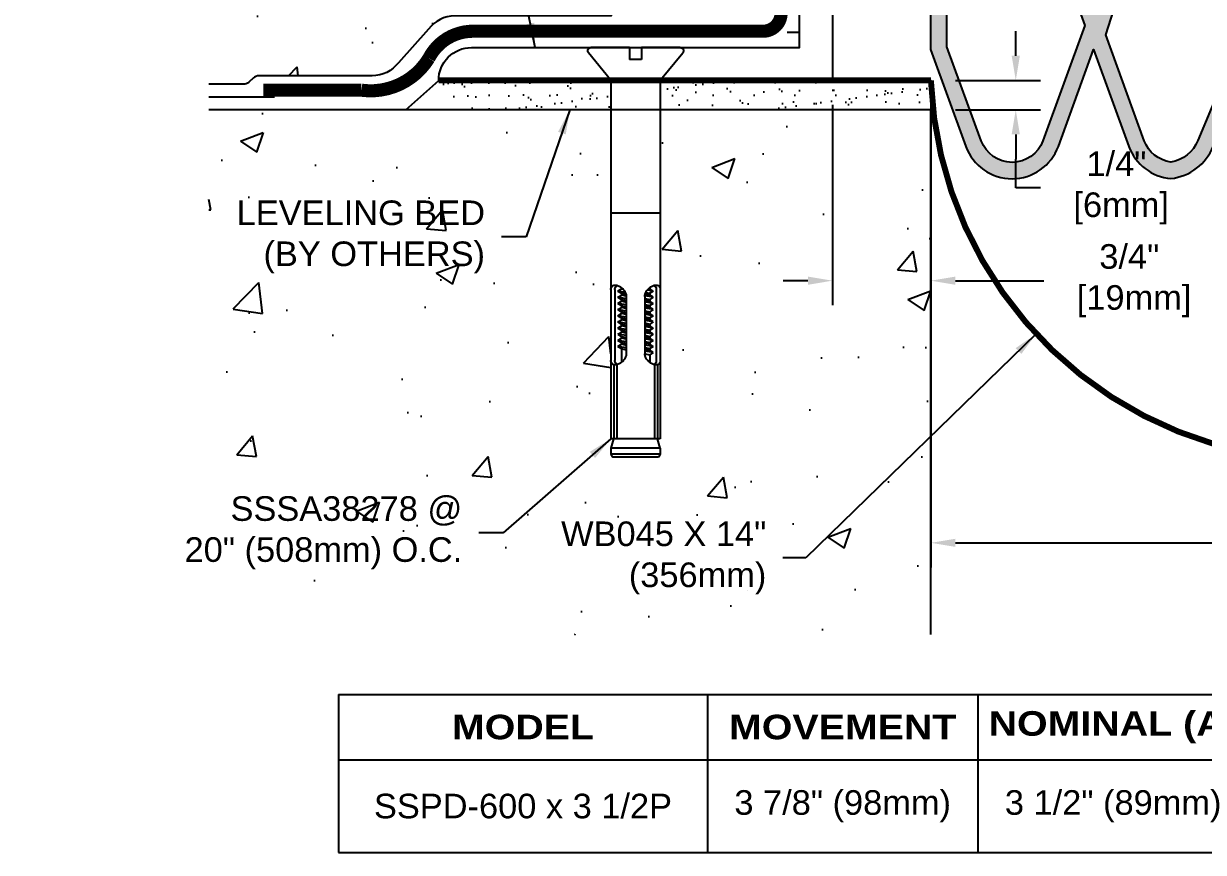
# Model space of a CAD drawing. Header units: inches. Extents: x 7.7 to 47.3, y -8.1 to 5.2.
# Drawn here: x 8.52 to 17.51, y -8.06 to -1.74 of the extents above; entities that cross this region are included whole.
import ezdxf

# ---------------------------------------------------------------- set-up
doc = ezdxf.new("R2010")
doc.units = ezdxf.units.IN
doc.header["$MEASUREMENT"] = 0
for name, color, linetype in [('Anchors', 4, 'Continuous'), ('Conditions', 1, 'Continuous'), ('Dimensions', 3, 'Continuous'), ('Fillers', 2, 'Continuous'), ('Metals', 7, 'Continuous'), ('Seal', 5, 'Continuous'), ('TABLE', 1, 'Continuous'), ('Text', 2, 'Continuous')]:
    doc.layers.add(name, color=color, linetype=linetype)
doc.styles.add('ARIAL', font='arial.ttf')
doc.styles.add('Arial Bold', font='')
doc.styles.get('Arial Bold').set_extended_font_data('Arial Black')
doc.dimstyles.new('Arial', dxfattribs={"dimscale": 1.5, "dimtxt": 0.125, "dimasz": 0.125, "dimexe": 0.125, "dimexo": 0.125, "dimgap": 0.125, "dimtad": 0, "dimtih": 1, "dimtoh": 1, "dimdec": 4, "dimzin": 0, "dimdsep": 46, "dimlunit": 4, "dimtxsty": 'ARIAL', "dimcen": 0.125, "dimadec": 0, "dimazin": 0, "dimtfac": 1, "dimtdec": 4, "dimtofl": 0, "dimtmove": 0, "dimatfit": 3, "dimfxl": 0, "dimfrac": 2, "dimtolj": 1, "dimtzin": 0, "dimarcsym": 0})
pattern_1 = [(37.5, (5.1098, -6.44288), (-0.0062993, 0.1926824), [0, -0.152, 0, -0.17, 0, -0.1625]), (7.5, (5.1098, -6.44288), (0.1769777, 0.2822146), [0, -0.082, 0, -0.137, 0, -0.0525]), (327.5, (4.9868, -6.44288), (0.3114142, 0.000566), [0, -0.05, 0, -0.18, 0, -0.235]), (317.5, (4.9868, -6.44288), (0.3006127, 0.0877676), [0, -0.025, 0, -0.118, 0, -0.135])]

# ---------------------------------------------------------------- blocks, each defined once
blk = doc.blocks.new('SSSA38278')
for p, q in [((-0.3411, 0), (-0.045, 0)), ((-0.045, 0), (-0.045, -0.09)), ((0.045, 0), (0.3411, 0)), ((0.045, 0), (0.045, -0.09)), ((-0.1909, -0.2462), (-0.3597, -0.039)), ((0.1909, -0.2462), (0.3597, -0.039)), ((-0.045, -0.09), (0.045, -0.09)), ((-0.1875, -0.2556), (-0.1875, -2.982)), ((0.1875, -0.2556), (0.1875, -2.982)), ((-0.1875, -1.2621), (0.1875, -1.2621)), ((-0.1575, -1.8434), (-0.1575, -2.3869)), ((-0.135, -1.857), (-0.108, -1.8405)), ((-0.135, -1.857), (-0.0889, -1.849)), ((-0.135, -1.857), (-0.108, -1.8735)), ((-0.135, -1.9038), (-0.108, -1.8873)), ((-0.108, -1.8297), (-0.108, -1.8405)), ((-0.108, -1.8405), (-0.0983, -1.8383)), ((-0.0776, -1.8668), (-0.108, -1.8735)), ((-0.108, -1.8735), (-0.108, -1.8873)), ((-0.108, -1.8873), (-0.0727, -1.8797)), ((0.0705, -1.8955), (0.108, -1.8873)), ((0.108, -1.8735), (0.0723, -1.8812)), ((0.0775, -1.8669), (0.135, -1.857)), ((0.0933, -1.8436), (0.108, -1.8405)), ((0.108, -1.8297), (0.108, -1.8405)), ((0.135, -1.857), (0.108, -1.8405)), ((0.135, -1.857), (0.108, -1.8735)), ((0.108, -1.8735), (0.108, -1.8873)), ((0.135, -1.9038), (0.108, -1.8873)), ((0.1575, -1.8434), (0.1575, -2.3869)), ((-0.135, -1.9038), (-0.0705, -1.8926)), ((-0.135, -1.9038), (-0.108, -1.9203)), ((-0.135, -1.9507), (-0.108, -1.9342)), ((-0.135, -1.9507), (-0.0705, -1.9395)), ((-0.135, -1.9507), (-0.108, -1.9672)), ((-0.0705, -1.9122), (-0.108, -1.9203)), ((-0.108, -1.9203), (-0.108, -1.9342)), ((-0.108, -1.9342), (-0.0705, -1.9261)), ((-0.0705, -1.9591), (-0.108, -1.9672)), ((-0.108, -1.9672), (-0.108, -1.9811)), ((-0.108, -1.9811), (-0.0705, -1.9729)), ((-0.0705, -1.8964), (-0.0705, -2.3339)), ((0.0705, -1.8964), (0.0705, -2.3339)), ((0.0705, -1.915), (0.135, -1.9038)), ((0.0705, -1.915), (0.135, -1.9038)), ((0.108, -1.9203), (0.0705, -1.9285)), ((0.0705, -1.9423), (0.108, -1.9342)), ((0.0705, -1.9619), (0.135, -1.9507)), ((0.108, -1.9672), (0.0705, -1.9753)), ((0.135, -1.9038), (0.108, -1.9203)), ((0.108, -1.9203), (0.108, -1.9342)), ((0.135, -1.9507), (0.108, -1.9342)), ((0.135, -1.9507), (0.108, -1.9672)), ((0.108, -1.9672), (0.108, -1.9811)), ((-0.135, -1.9976), (-0.108, -1.9811)), ((-0.135, -1.9976), (-0.0705, -1.9864)), ((-0.135, -1.9976), (-0.108, -2.0141)), ((-0.135, -2.0445), (-0.108, -2.028)), ((-0.135, -2.0445), (-0.0705, -2.0333)), ((-0.135, -2.0445), (-0.108, -2.061)), ((-0.0705, -2.0059), (-0.108, -2.0141)), ((-0.108, -2.0141), (-0.108, -2.028)), ((-0.108, -2.028), (-0.0705, -2.0198)), ((-0.0705, -2.0528), (-0.108, -2.061)), ((-0.108, -2.061), (-0.108, -2.0748)), ((-0.108, -2.0748), (-0.0705, -2.0667)), ((0.0705, -1.9892), (0.108, -1.9811)), ((0.0705, -2.0088), (0.135, -1.9976)), ((0.108, -2.0141), (0.0705, -2.0222)), ((0.0705, -2.0361), (0.108, -2.028)), ((0.0705, -2.0557), (0.135, -2.0445)), ((0.108, -2.061), (0.0705, -2.0691)), ((0.135, -1.9976), (0.108, -1.9811)), ((0.135, -1.9976), (0.108, -2.0141)), ((0.108, -2.0141), (0.108, -2.028)), ((0.135, -2.0445), (0.108, -2.028)), ((0.135, -2.0445), (0.108, -2.061)), ((0.108, -2.061), (0.108, -2.0748)), ((-0.135, -2.0913), (-0.108, -2.0748)), ((-0.135, -2.0913), (-0.0705, -2.0801)), ((-0.135, -2.0913), (-0.108, -2.1078)), ((-0.135, -2.1382), (-0.108, -2.1217)), ((-0.135, -2.1382), (-0.0705, -2.127)), ((-0.135, -2.1382), (-0.108, -2.1547)), ((-0.0705, -2.0997), (-0.108, -2.1078)), ((-0.108, -2.1078), (-0.108, -2.1217)), ((-0.108, -2.1217), (-0.0705, -2.1136)), ((-0.0705, -2.1466), (-0.108, -2.1547)), ((-0.108, -2.1547), (-0.108, -2.1686)), ((0.0705, -2.083), (0.108, -2.0748)), ((0.0705, -2.1025), (0.135, -2.0913)), ((0.108, -2.1078), (0.0705, -2.116)), ((0.0705, -2.1298), (0.108, -2.1217)), ((0.0705, -2.1494), (0.135, -2.1382)), ((0.108, -2.1547), (0.0705, -2.1628)), ((0.135, -2.0913), (0.108, -2.0748)), ((0.135, -2.0913), (0.108, -2.1078)), ((0.108, -2.1078), (0.108, -2.1217)), ((0.135, -2.1382), (0.108, -2.1217)), ((0.135, -2.1382), (0.108, -2.1547)), ((0.108, -2.1547), (0.108, -2.1686)), ((-0.135, -2.1851), (-0.108, -2.1686)), ((-0.135, -2.1851), (-0.0705, -2.1739)), ((-0.135, -2.1851), (-0.108, -2.2016)), ((-0.135, -2.232), (-0.108, -2.2155)), ((-0.135, -2.232), (-0.0705, -2.2208)), ((-0.135, -2.232), (-0.108, -2.2485)), ((-0.108, -2.1686), (-0.0705, -2.1604)), ((-0.0705, -2.1934), (-0.108, -2.2016)), ((-0.108, -2.2016), (-0.108, -2.2155)), ((-0.108, -2.2155), (-0.0705, -2.2073)), ((-0.0705, -2.2403), (-0.108, -2.2485)), ((0.0705, -2.1767), (0.108, -2.1686)), ((0.0705, -2.1963), (0.135, -2.1851)), ((0.108, -2.2016), (0.0705, -2.2097)), ((0.0705, -2.2236), (0.108, -2.2155)), ((0.0705, -2.2432), (0.135, -2.232)), ((0.135, -2.1851), (0.108, -2.1686)), ((0.135, -2.1851), (0.108, -2.2016)), ((0.108, -2.2016), (0.108, -2.2155)), ((0.135, -2.232), (0.108, -2.2155)), ((0.135, -2.232), (0.108, -2.2485)), ((-0.135, -2.2788), (-0.108, -2.2623)), ((-0.135, -2.2788), (-0.0705, -2.2676)), ((-0.135, -2.2788), (-0.108, -2.2953)), ((-0.135, -2.3257), (-0.108, -2.3092)), ((-0.135, -2.3257), (-0.0705, -2.3145)), ((-0.135, -2.3257), (-0.108, -2.3422)), ((-0.108, -2.2485), (-0.108, -2.2623)), ((-0.108, -2.2623), (-0.0705, -2.2542)), ((-0.0705, -2.2872), (-0.108, -2.2953)), ((-0.108, -2.2953), (-0.108, -2.3092)), ((-0.108, -2.3092), (-0.0705, -2.3011)), ((-0.0705, -2.3341), (-0.108, -2.3422)), ((0.108, -2.2485), (0.0705, -2.2566)), ((0.0705, -2.2705), (0.108, -2.2623)), ((0.0705, -2.29), (0.135, -2.2788)), ((0.108, -2.2953), (0.0705, -2.3035)), ((0.108, -2.2485), (0.108, -2.2623)), ((0.135, -2.2788), (0.108, -2.2623)), ((0.135, -2.2788), (0.108, -2.2953)), ((0.108, -2.2953), (0.108, -2.4007)), ((-0.166, -2.4197), (-0.166, -2.982)), ((-0.1435, -2.4197), (-0.1435, -2.982)), ((-0.108, -2.3422), (-0.108, -2.4007)), ((0.1435, -2.4197), (0.1435, -2.982)), ((0.166, -2.4197), (0.166, -2.982)), ((-0.1875, -3.0529), (-0.1682, -2.982)), ((-0.1875, -2.982), (0.1875, -2.982)), ((-0.1875, -3.0529), (0.1875, -3.0529)), ((-0.1875, -3.0529), (-0.1875, -3.0994)), ((0.1682, -2.982), (0.1875, -3.0529)), ((0.1875, -3.0529), (0.1875, -3.0994)), ((-0.1875, -3.0994), (0.1875, -3.0994)), ((-0.1875, -3.0994), (-0.1741, -3.1226)), ((-0.1741, -3.1226), (0.1741, -3.1226)), ((0.1875, -3.0994), (0.1741, -3.1226))]:
    blk.add_line(p, q)
for centre, radius, start, end in [((-0.3411, -0.0239), 0.0239, 90, 219.03203), ((0.3411, -0.0239), 0.0239, 320.96797, 90), ((-0.2025, -0.2556), 0.015, 0, 39.16663), ((0.2025, -0.2556), 0.015, 140.83337, 180), ((-0.1351, -1.8434), 0.0524, 168.9394, 180), ((-0.1595, -1.8387), 0.0276, 135, 168.9394), ((-0.1595, -1.8387), 0.0276, 101.0606, 135), ((-0.1547, -1.863), 0.0524, 76.6123, 101.0606), ((-0.1051, -1.8434), 0.0524, 168.9394, 180), ((-0.1295, -1.8387), 0.0276, 135, 168.9394), ((-0.1295, -1.8387), 0.0276, 110.90855, 135), ((-0.1607, -1.8883), 0.0783, 59.30278, 76.6123), ((-0.1791, -1.9193), 0.1144, 45, 59.30278), ((-0.1791, -1.9193), 0.1144, 30.69722, 45), ((-0.1481, -1.9009), 0.0783, 13.3877, 30.69722), ((-0.1229, -1.8949), 0.0524, 358.29929, 13.3877), ((0.1229, -1.8949), 0.0524, 166.6123, 181.70071), ((0.1481, -1.9009), 0.0783, 149.30278, 166.6123), ((0.1791, -1.9193), 0.1144, 135, 149.30278), ((0.1791, -1.9193), 0.1144, 120.69722, 135), ((0.1607, -1.8883), 0.0783, 103.3877, 120.69722), ((0.1295, -1.8387), 0.0276, 45, 69.09145), ((0.1547, -1.863), 0.0524, 78.9394, 103.3877), ((0.1295, -1.8387), 0.0276, 11.0606, 45), ((0.1051, -1.8434), 0.0524, 360, 11.0606), ((0.1595, -1.8387), 0.0276, 45, 78.9394), ((0.1595, -1.8387), 0.0276, 11.0606, 45), ((0.1351, -1.8434), 0.0524, 0, 11.0606), ((-0.1229, -2.3355), 0.0524, 346.6123, 1.70071), ((0.1229, -2.3355), 0.0524, 178.29929, 193.3877), ((-0.1351, -2.3869), 0.0524, 180, 191.0606), ((-0.1595, -2.3917), 0.0276, 191.0606, 225), ((-0.1595, -2.3917), 0.0276, 225, 258.9394), ((-0.1547, -2.3673), 0.0524, 258.9394, 283.3877), ((-0.1051, -2.3869), 0.0524, 180, 191.0606), ((-0.1295, -2.3917), 0.0276, 191.0606, 225), ((-0.1295, -2.3917), 0.0276, 225, 249.09145), ((-0.1607, -2.3421), 0.0783, 283.3877, 300.69722), ((-0.1791, -2.3111), 0.1144, 300.69722, 315), ((-0.1791, -2.3111), 0.1144, 315, 329.30278), ((-0.1481, -2.3295), 0.0783, 329.30278, 346.6123), ((0.1481, -2.3295), 0.0783, 193.3877, 210.69722), ((0.1791, -2.3111), 0.1144, 210.69722, 225), ((0.1791, -2.3111), 0.1144, 225, 239.30278), ((0.1607, -2.3421), 0.0783, 239.30278, 256.6123), ((0.1295, -2.3917), 0.0276, 290.90855, 315), ((0.1547, -2.3673), 0.0524, 256.6123, 281.0606), ((0.1295, -2.3917), 0.0276, 315, 348.9394), ((0.1051, -2.3869), 0.0524, 348.9394, 0), ((0.1595, -2.3917), 0.0276, 281.0606, 315), ((0.1595, -2.3917), 0.0276, 315, 348.9394), ((0.1351, -2.3869), 0.0524, 348.9394, 360)]:
    blk.add_arc(centre, radius, start, end)
blk = doc.blocks.new('*D20')
at = {"layer": 'Defpoints', "color": 0}
for p in [(15.4315, -3.0249), (21.4628, -3.0249), (21.4628, -5.7028)]:
    blk.add_point(p, dxfattribs=at)
at = {"layer": 'Dimensions', "color": 0, "lineweight": -2}
for p, q in [((15.4315, -3.2124), (15.4315, -5.8903)), ((21.4628, -3.2124), (21.4628, -5.8903)), ((15.619, -5.7028), (17.7827, -5.7028)), ((21.2753, -5.7028), (19.1116, -5.7028))]:
    blk.add_line(p, q, dxfattribs=at)
at = {"layer": 'Dimensions', "color": 0}
for points in [[(15.619, -5.6716), (15.619, -5.7341), (15.4315, -5.7028)], [(21.2753, -5.6716), (21.2753, -5.7341), (21.4628, -5.7028)]]:
    blk.add_solid(points, dxfattribs=at)
at = {"layer": 'Dimensions', "color": 0, "insert": (18.4471, -5.7028), "char_height": 0.1875, "attachment_point": 5, "style": 'ARIAL'}
blk.add_mtext('\\A1;DIM. "A"', dxfattribs=at)
blk = doc.blocks.new('*D24')
at = {"layer": 'Defpoints', "color": 0}
for p in [(15.4315, -2.1772), (16.0782, -2.1772), (15.4315, -2.4022)]:
    blk.add_point(p, dxfattribs=at)
at = {"layer": 'Dimensions', "color": 0, "lineweight": -2}
for p, q in [((16.0782, -1.9897), (16.0782, -1.8022)), ((15.619, -2.1772), (16.2657, -2.1772)), ((15.619, -2.4022), (16.2657, -2.4022)), ((16.0782, -2.5897), (16.0782, -2.7772)), ((16.0782, -2.9974), (16.0782, -2.7772)), ((16.2657, -2.9974), (16.0782, -2.9974))]:
    blk.add_line(p, q, dxfattribs=at)
at = {"layer": 'Dimensions', "color": 0}
for points in [[(16.0469, -1.9897), (16.1094, -1.9897), (16.0782, -2.1772)], [(16.0469, -2.5897), (16.1094, -2.5897), (16.0782, -2.4022)]]:
    blk.add_solid(points, dxfattribs=at)
at = {"layer": 'Dimensions', "color": 0, "insert": (16.8449, -2.9974), "char_height": 0.1875, "attachment_point": 5, "style": 'ARIAL'}
blk.add_mtext('\\A1;1/4"\\P [6mm]', dxfattribs=at)
blk = doc.blocks.new('*D21')
at = {"layer": 'Defpoints', "color": 0}
for p in [(14.6815, -2.1772), (15.4315, -2.1772), (14.6815, -3.7043)]:
    blk.add_point(p, dxfattribs=at)
at = {"layer": 'Dimensions', "color": 0, "lineweight": -2}
for p, q in [((14.6815, -2.3647), (14.6815, -3.8918)), ((15.4315, -2.3647), (15.4315, -3.8918)), ((14.494, -3.7043), (14.3065, -3.7043)), ((15.619, -3.7043), (16.2913, -3.7043))]:
    blk.add_line(p, q, dxfattribs=at)
at = {"layer": 'Dimensions', "color": 0}
for points in [[(14.494, -3.6731), (14.494, -3.7356), (14.6815, -3.7043)], [(15.619, -3.6731), (15.619, -3.7356), (15.4315, -3.7043)]]:
    blk.add_solid(points, dxfattribs=at)
at = {"layer": 'Dimensions', "color": 0, "insert": (16.9433, -3.7043), "char_height": 0.1875, "attachment_point": 5, "style": 'ARIAL'}
blk.add_mtext('\\A1;3/4"\\P [19mm]', dxfattribs=at)
blk = doc.blocks.new('CSA3X2X14')
at = {"layer": 'Metals'}
blk.add_lwpolyline([(0.25, 1.75, 0.414214), (0, 2), (0, 0), (3, 0, 0.414214), (2.75, 0.25), (0.25, 0.25)], format="xyb", close=True, dxfattribs=at)
blk = doc.blocks.new('*T22')
at = {"layer": 'TABLE', "color": 0, "linetype": 'ByBlock', "lineweight": -2}
for p, q in [((0, 0), (13.1145, 0)), ((0, 0), (0, -1.2048)), ((2.8108, 0), (2.8108, -1.2048)), ((4.8715, 0), (4.8715, -1.2048)), ((6.9323, 0), (6.9323, -1.2048)), ((8.993, 0), (8.993, -1.2048)), ((11.0538, 0), (11.0538, -1.2048)), ((13.1145, 0), (13.1145, -1.2048)), ((0, -0.5), (13.1145, -0.5)), ((0, -1.2048), (13.1145, -1.2048))]:
    blk.add_line(p, q, dxfattribs=at)
at = {"layer": 'TABLE', "color": 2, "char_height": 0.1875, "attachment_point": 5}
for s, insert, width, style in [('{\\fArial Black|b0|i0|c0|p34;MODEL}', (1.4054, -0.25), 2.690758, 'Arial Bold'), ('{\\fArial Black|b0|i0|c0|p34;MOVEMENT}', (3.8411, -0.25), 1.940758, 'Arial Bold'), ('{\\fArial Black|b0|i0|c0|p34;NOMINAL (A)}', (5.9019, -0.25), 1.940758, 'Arial Bold'), ('{\\fArial Black|b0|i0|c0|p34;MIN (A)}', (7.9627, -0.25), 1.940758, 'Arial Bold'), ('{\\fArial Black|b0|i0|c0|p34;MAX (A)}', (10.0234, -0.25), 1.940758, 'Arial Bold'), (' (B)', (12.0842, -0.25), 1.940758, 'Arial Bold'), ('SSPD-600 x 3 1/2P', (1.4054, -0.8524), 2.690758, 'ARIAL'), ('3 7/8" (98mm)', (3.8411, -0.8524), 1.940758, 'ARIAL'), ('3 1/2" (89mm)', (5.9019, -0.8524), 1.940758, 'ARIAL'), ('2 1/8" (54mm)', (7.9627, -0.8524), 1.940758, 'ARIAL'), ('6" (152mm)', (10.0234, -0.8524), 1.940758, 'ARIAL'), ('10 3/4" (273mm)', (12.0842, -0.8524), 1.940758, 'ARIAL')]:
    blk.add_mtext(s, dxfattribs=dict(at, insert=insert, width=width, style=style))
blk = doc.blocks.new('SSPD600')
h = blk.add_hatch(color=256)
h.paths.add_polyline_path([(3.3139, 0.03), (3.0817, -0.6936), (2.8496, 0.03), (2.1344, 0.03), (1.871, -0.6936), (1.5276, 0.25), (1.25, 0.25), (1.25, 0.125), (0, 0.125), (0, 0), (0.571, 0, -0.414214), (0.634, -0.063), (0.634, -0.697), (0.697, -0.76), (0.742, -0.76), (0.9244, -0.5776), (0.8679, -0.521), (0.7496, -0.6393, -0.668179), (0.724, -0.6286), (0.724, -0.45, -0.414214), (0.764, -0.41, 0.414214), (0.804, -0.37), (0.804, -0.063, -0.414214), (0.867, 0), (1.187, 0, -0.414214), (1.25, -0.063), (1.25, -2.7652), (1.5186, -3.5033, 0.315299), (1.871, -3.75, 0.315299), (2.2234, -3.5033), (2.492, -2.7652), (2.7606, -3.5033, 0.292514), (3.0817, -3.7487, 0.274694), (3.4029, -3.5033), (3.6715, -2.8975), (3.9401, -3.5033, 0.292514), (4.2612, -3.7487, 0.298466), (4.5824, -3.5033), (4.851, -2.8975), (5.1196, -3.5033, 0.292514), (5.4407, -3.7487, 0.264013), (5.7619, -3.5033), (6.0305, -2.7652), (6.2991, -3.5033, 0.315299), (6.6515, -3.75, 0.315299), (7.0039, -3.5033), (7.2725, -2.7652), (7.2725, -0.063, -0.414214), (7.3355, 0), (7.6555, 0, -0.414214), (7.7185, -0.063), (7.7185, -0.37, 0.414214), (7.7585, -0.41, -0.414214), (7.7985, -0.45), (7.7985, -0.6286, -0.668179), (7.7729, -0.6393), (7.6546, -0.521), (7.5981, -0.5776), (7.7805, -0.76), (7.8255, -0.76), (7.8885, -0.697), (7.8885, -0.063, -0.414214), (7.9515, 0), (8.5225, 0), (8.5225, 0.125), (7.2725, 0.125), (7.2725, 0.25), (6.9949, 0.25), (6.6515, -0.6936), (6.3881, 0.03), (5.6729, 0.03), (5.4407, -0.6936), (5.2086, 0.03), (4.4934, 0.03), (4.2612, -0.6936), (4.0291, 0.03)])
h.paths.add_polyline_path([(3.938, -0.095), (4.1956, -0.8982), (3.6715, -2.5321), (3.1474, -0.8982), (3.405, -0.095)], flags=16)
h.paths.add_polyline_path([(3.0161, -0.8982), (2.5146, -2.4617), (1.9375, -0.8763), (2.2219, -0.095), (2.7585, -0.095)], flags=16)
h.paths.add_polyline_path([(4.5845, -0.095), (5.1175, -0.095), (5.3751, -0.8982), (4.851, -2.5321), (4.3269, -0.8982)], flags=16)
h.paths.add_polyline_path([(3.0817, -1.1028), (3.5974, -2.7102), (3.2862, -3.4584, -0.260324), (3.0798, -3.6228, -0.279008), (2.8781, -3.4605), (2.5843, -2.6535)], flags=16)
h.paths.add_polyline_path([(4.2612, -1.1028), (4.7769, -2.7103), (4.4647, -3.4612, -0.288275), (4.2619, -3.6231, -0.281903), (4.0576, -3.4605), (3.7456, -2.7103)], flags=16)
h.paths.add_polyline_path([(1.8045, -0.8763), (1.375, -2.0563), (1.375, -0.063, 0.085638), (1.3641, 0), (1.375, 0), (1.375, 0.125), (1.44, 0.125)], flags=16)
h.paths.add_polyline_path([(5.764, -0.095), (6.3006, -0.095), (6.585, -0.8763), (6.0305, -2.3998), (6.0079, -2.4617), (5.5064, -0.8982)], flags=16)
h.paths.add_polyline_path([(1.871, -1.0591), (2.4255, -2.5825), (2.1059, -3.4605, -0.315299), (1.871, -3.625, -0.315299), (1.6361, -3.4605), (1.375, -2.7432), (1.375, -2.4218)], flags=16)
h.paths.add_polyline_path([(5.4407, -1.1028), (5.9382, -2.6535), (5.6457, -3.4571, -0.248103), (5.4376, -3.6226, -0.277706), (5.2371, -3.4605), (4.9251, -2.7103)], flags=16)
h.paths.add_polyline_path([(6.6515, -1.0591), (7.1475, -2.4218), (7.1475, -2.7432), (6.8864, -3.4605, -0.315299), (6.6515, -3.625, -0.315299), (6.4166, -3.4605), (6.097, -2.5825)], flags=16)
h.paths.add_polyline_path([(6.718, -0.8763), (7.0825, 0.125), (7.1475, 0.125), (7.1475, 0), (7.1584, 0, 0.085638), (7.1475, -0.063), (7.1475, -2.0563)], flags=16)
for points in [[(7.2725, -0.063, -0.414214), (7.3355, 0), (7.6555, 0, -0.414214), (7.7185, -0.063), (7.7185, -0.37, 0.414214), (7.7585, -0.41, -0.414214), (7.7985, -0.45), (7.7985, -0.6286, -0.668179), (7.7729, -0.6393), (7.6546, -0.521), (7.5981, -0.5776), (7.7805, -0.76), (7.8255, -0.76), (7.8885, -0.697), (7.8885, -0.063, -0.414214), (7.9515, 0), (8.5225, 0), (8.5225, 0.125), (7.2725, 0.125), (7.2725, 0.25), (6.9949, 0.25), (6.6515, -0.6936), (6.3881, 0.03), (5.6729, 0.03), (5.4407, -0.6936), (5.2086, 0.03), (4.4934, 0.03), (4.2612, -0.6936), (4.0291, 0.03), (3.3139, 0.03), (3.0817, -0.6936), (2.8496, 0.03), (2.1344, 0.03), (1.871, -0.6936), (1.5276, 0.25), (1.25, 0.25), (1.25, 0.125), (0, 0.125), (0, 0), (0.571, 0, -0.414214), (0.634, -0.063), (0.634, -0.697), (0.697, -0.76), (0.742, -0.76), (0.9244, -0.5776), (0.8679, -0.521), (0.7496, -0.6393, -0.668179), (0.724, -0.6286), (0.724, -0.45, -0.414214), (0.764, -0.41, 0.414214), (0.804, -0.37), (0.804, -0.063, -0.414214), (0.867, 0), (1.187, 0, -0.414214), (1.25, -0.063), (1.25, -2.7652), (1.5186, -3.5033, 0.315299), (1.871, -3.75, 0.315299), (2.2234, -3.5033), (2.492, -2.7652), (2.7606, -3.5033, 0.292514), (3.0817, -3.7487, 0.274694), (3.4029, -3.5033), (3.6715, -2.8975), (3.9401, -3.5033, 0.292514), (4.2612, -3.7487, 0.298466), (4.5824, -3.5033), (4.851, -2.8975), (5.1196, -3.5033, 0.292514), (5.4407, -3.7487, 0.264013), (5.7619, -3.5033), (6.0305, -2.7652), (6.2991, -3.5033, 0.315299), (6.6515, -3.75, 0.315299), (7.0039, -3.5033), (7.2725, -2.7652)], [(1.8045, -0.8763), (1.375, -2.0563), (1.375, -0.063, 0.085638), (1.3641, 0), (1.375, 0), (1.375, 0.125), (1.44, 0.125)], [(6.718, -0.8763), (7.1475, -2.0563), (7.1475, -0.063, -0.085638), (7.1584, 0), (7.1475, 0), (7.1475, 0.125), (7.0825, 0.125)], [(1.871, -1.0591), (2.4255, -2.5825), (2.1059, -3.4605, -0.315299), (1.871, -3.625, -0.315299), (1.6361, -3.4605), (1.375, -2.7432), (1.375, -2.4218)], [(6.6515, -1.0591), (6.097, -2.5825), (6.4166, -3.4605, 0.315299), (6.6515, -3.625, 0.315299), (6.8864, -3.4605), (7.1475, -2.7432), (7.1475, -2.4218)], [(3.0817, -1.1028), (3.5974, -2.7102), (3.2862, -3.4584, -0.260324), (3.0798, -3.6228, -0.279008), (2.8781, -3.4605), (2.5843, -2.6535)], [(4.2612, -1.1028), (4.7769, -2.7103), (4.4647, -3.4612, -0.288275), (4.2619, -3.6231, -0.281903), (4.0576, -3.4605), (3.7456, -2.7103)], [(5.4407, -1.1028), (5.9382, -2.6535), (5.6457, -3.4571, -0.248103), (5.4376, -3.6226, -0.277706), (5.2371, -3.4605), (4.9251, -2.7103)]]:
    blk.add_lwpolyline(points, format="xyb", close=True)
for points in [[(2.2219, -0.095), (2.7585, -0.095), (3.0161, -0.8982), (2.5146, -2.4617), (1.9375, -0.8763)], [(3.1474, -0.8982), (3.405, -0.095), (3.938, -0.095), (4.1956, -0.8982), (3.6715, -2.5321)], [(4.3269, -0.8982), (4.5845, -0.095), (5.1175, -0.095), (5.3751, -0.8982), (4.851, -2.5321)], [(5.5064, -0.8982), (5.764, -0.095), (6.3006, -0.095), (6.585, -0.8763), (6.0305, -2.3998), (6.0079, -2.4617)]]:
    blk.add_lwpolyline(points, close=True)

msp = doc.modelspace()

# ---------------------------------------------------------------- hatches: boundary and pattern name
at = {"layer": 'Conditions'}
h = msp.add_hatch(dxfattribs=at)
h.set_pattern_fill('AR-CONC', color=256, scale=0.25)
h.set_pattern_definition([(50, (8.4019, -8.063), (1.79315, -0.15688), [0.1875, -2.0625]), (355, (8.402, -8.063), (-0.34688, 1.88048), [0.15, -1.65]), (100.451, (8.5513, -8.076), (1.44627, 1.7236), [0.15935, -1.75286]), (46.184, (8.402, -7.563), (2.6681, -0.4138), [0.28125, -3.09375]), (96.636, (8.6243, -7.5975), (2.33665, 2.4353), [0.239, -2.6293]), (351.184, (8.402, -7.563), (2.33665, 2.4353), [0.225, -2.475]), (21, (8.6519, -7.688), (1.49227, -1.00655), [0.1875, -2.0625]), (326, (8.652, -7.688), (0.6083, 1.81288), [0.15, -1.65]), (71.451, (8.7763, -7.7719), (2.10056, 0.80633), [0.15935, -1.75286]), (37.5, (8.4019, -8.063), (0.0304, 0.832235), [0, -1.63, 0, -1.675, 0, -1.65625]), (7.5, (8.4019, -8.063), (0.65767, 0.98603), [0, -0.955, 0, -1.5925, 0, -0.63125]), (327.5, (7.8444, -8.063), (1.334556, -0.056387), [0, -0.625, 0, -1.95, 0, -2.5875]), (317.5, (7.5944, -8.063), (1.45797, 0.25026), [0, -0.8125, 0, -1.295, 0, -1.8375])])
h.paths.add_polyline_path([(11.60445, -1.78666, -0.2363382), (11.8046, -1.68646), (12.996, -1.68646), (12.996, 1.0779), (12.72939, 1.0779), (9.9315, 1.0779), (9.9315, -2.20696), (10.19267, -2.20696, 0.1862621), (10.23465, -2.19075), (10.2697, -2.15897, -0.1862621), (10.31168, -2.14277), (11.17429, -2.14277, 0.2363382), (11.37444, -2.04257)])
h.paths.add_polyline_path([(10.04536, 0.11236), (12.89226, 0.11236), (12.89226, 0.81469), (10.04536, 0.81469)], flags=24)
h.paths.add_polyline_path([(8.51907, -0.87912), (11.8942, -0.87912), (11.8942, -0.17691), (8.51907, -0.17691)], flags=9)
h = msp.add_hatch(dxfattribs=at)
h.set_pattern_fill('AR-SAND', color=256, scale=0.1, style=0)
h.set_pattern_definition(pattern_1)
h.paths.add_polyline_path([(12.994, -2.18287, 0.0967687), (12.9929, -2.17722), (11.6815, -2.17722), (11.6815, -2.40222), (12.994, -2.40222)])
h = msp.add_hatch(dxfattribs=at)
h.set_pattern_fill('AR-SAND', color=256, scale=0.1, style=0)
h.set_pattern_definition(pattern_1)
h.paths.add_polyline_path([(15.4315, -2.17722), (13.3701, -2.17722, 0.0967687), (13.369, -2.18287), (13.369, -2.40222), (15.4315, -2.40222)])
h = msp.add_hatch(dxfattribs=at)
h.set_pattern_fill('AR-CONC', color=256, scale=0.25, style=0)
h.set_pattern_definition([(50, (5.1098, -6.4429), (1.79315, -0.15688), [0.1875, -2.0625]), (355, (5.1098, -6.4429), (-0.34688, 1.88048), [0.15, -1.65]), (100.451, (5.2592, -6.456), (1.44627, 1.7236), [0.15935, -1.75286]), (46.184, (5.1098, -5.9429), (2.6681, -0.4138), [0.28125, -3.09375]), (96.636, (5.3321, -5.9774), (2.33666, 2.4353), [0.239, -2.6293]), (351.184, (5.1098, -5.943), (2.33665, 2.4353), [0.225, -2.475]), (21, (5.3598, -6.0679), (1.49227, -1.00655), [0.1875, -2.0625]), (326, (5.3598, -6.0679), (0.6083, 1.81288), [0.15, -1.65]), (71.451, (5.4842, -6.1518), (2.10056, 0.80633), [0.15935, -1.75286]), (37.5, (5.1098, -6.4429), (0.0304, 0.832235), [0, -1.63, 0, -1.675, 0, -1.65625]), (7.5, (5.1098, -6.4429), (0.657674, 0.98603), [0, -0.955, 0, -1.5925, 0, -0.63125]), (327.5, (4.5523, -6.4429), (1.334556, -0.056387), [0, -0.625, 0, -1.95, 0, -2.5875]), (317.5, (4.3023, -6.4429), (1.45797, 0.25026), [0, -0.8125, 0, -1.295, 0, -1.8375])])
h.paths.add_polyline_path([(15.4315, -2.40222), (13.369, -2.40222), (13.369, -4.90924), (13.34969, -4.90924), (13.369, -4.98012), (13.369, -5.02662), (13.35558, -5.04987), (13.00743, -5.04987), (12.994, -5.02662), (12.994, -4.98012), (13.01331, -4.90924), (12.994, -4.90924), (12.994, -2.40222), (11.4315, -2.40222), (9.9315, -2.40222), (9.9315, -6.40222), (15.4315, -6.40222)])
h.paths.add_polyline_path([(9.54706, -3.01502), (11.5002, -3.01502), (11.5002, -3.67042), (9.54706, -3.67042)], flags=9)

# ---------------------------------------------------------------- linework, layer by layer
for p, q in [((14.33599, -1.81046), (14.4315, -1.81046)), ((9.9315, -2.30193), (10.43175, -2.30193))]:
    msp.add_line(p, q, dxfattribs=at)
msp.add_lwpolyline([(12.996, 1.0779), (12.996, -1.68646), (11.8046, -1.68646, 0.2363382), (11.60445, -1.78666), (11.37444, -2.04257, -0.2363382), (11.17429, -2.14277), (10.31168, -2.14277, 0.1862621), (10.2697, -2.15897), (10.23465, -2.19075, -0.1862621), (10.19267, -2.20696), (9.9315, -2.20696)], format="xyb", dxfattribs=at)
msp.add_lwpolyline([(15.4315, -2.40222), (11.4315, -2.40222), (11.6815, -2.17722), (15.4315, -2.17722)], close=True, dxfattribs=at)
msp.add_lwpolyline([(15.4315, -6.40222), (15.4315, -2.40222), (9.9315, -2.40222)], dxfattribs=at)
at = {"layer": 'Fillers'}
for points, const_width in [([(10.3465, -2.25222), (11.09295, -2.25222, 0.2970164), (11.60633, -2.00909, -0.2838842), (11.94491, -1.8026), (14.15633, -1.8026, 0.4058086), (14.29018, -1.66559), (14.29018, -1.66559), (14.0565, -1.20698), (14.1315, 0.69238, -0.8582025), (14.45721, 0.69238, -0.0549374), (14.39787, 0.15398, 0.1788182)], 0.1), ([(11.6815, -2.17722), (15.4315, -2.17722, 0.9617433), (21.454, -2.17722), (25.204, -2.17722)], 0.045)]:
    msp.add_lwpolyline(points, format="xyb", dxfattribs=dict(at, const_width=const_width))

# ---------------------------------------------------------------- block references
msp.add_blockref('*T22', (10.91839, -6.85821))
at = {"layer": 'Anchors', "xscale": -1}
msp.add_blockref('SSSA38278', (13.1815, -1.92722), dxfattribs=at)
at = {"layer": 'Metals', "xscale": -1}
msp.add_blockref('CSA3X2X14', (14.6815, -2.17722), dxfattribs=at)
at = {"layer": 'Seal'}
msp.add_blockref('SSPD600', (14.17916, 0.82278), dxfattribs=at)

# ---------------------------------------------------------------- texts
at = {"layer": 'Text', "char_height": 0.1875, "attachment_point": 6, "style": 'ARIAL'}
for s, insert, width in [('LEVELING BED\\P(BY OTHERS)', (12.03451, -3.37114), 3.9533146), ('SSSA38278 @\\P20" (508mm) O.C.', (11.86137, -5.62609), 3.6647516)]:
    msp.add_mtext(s, dxfattribs=dict(at, insert=insert, width=width))
at = {"layer": 'Text', "insert": (14.17777, -5.81839), "char_height": 0.1875, "attachment_point": 6, "style": 'ARIAL'}
msp.add_mtext('WB045 X 14"\\P(356mm)', dxfattribs=at)

# ---------------------------------------------------------------- dimensions: what is measured, and where the dimension line sits
at = {"layer": 'Dimensions'}
dim = msp.add_linear_dim(base=(16.07819, -2.17722), p1=(15.4315, -2.40222), p2=(15.4315, -2.17722), angle=90, dimstyle='Arial', override={"dimpost": '\\X', "dimtmove": 1}, dxfattribs=at)
dim.commit()
dim.dimension.update_dxf_attribs({"geometry": '*D24', "text_midpoint": (16.57578, -2.99741), "dimtype": 160})
dim = msp.add_linear_dim(base=(14.6815, -3.70431), p1=(15.4315, -2.17722), p2=(14.6815, -2.17722), dimstyle='Arial', override={"dimpost": '\\X'}, dxfattribs=at)
dim.commit()
dim.dimension.update_dxf_attribs({"geometry": '*D21', "text_midpoint": (16.94334, -3.70431), "dimtype": 160})
dim = msp.add_linear_dim(base=(21.46275, -5.7028), p1=(15.4315, -3.02492), p2=(21.46275, -3.02492), text='DIM. "A"', dimstyle='Arial', override={"dimpost": '\\X'}, dxfattribs=at)
dim.commit()
dim.dimension.update_dxf_attribs({"geometry": '*D20', "text_midpoint": (18.44713, -5.7028)})

# ---------------------------------------------------------------- leaders
at = {"layer": 'Text'}
for points in [[(12.41699, -1.92722), (12.14345, -0.55097)], [(12.6815, -2.40222), (12.34701, -3.37114), (12.15951, -3.37114)], [(12.994, -4.90924), (12.17387, -5.62609), (11.98637, -5.62609)]]:
    msp.add_leader(points, dimstyle='Arial', override={"dimgap": 0.125, "dimtad": 0}, dxfattribs=at)
msp.add_leader([(16.23379, -4.10959), (14.48002, -5.81839), (14.30277, -5.81839)], dimstyle='Arial', dxfattribs=at)

doc.saveas('drawing.dxf')
